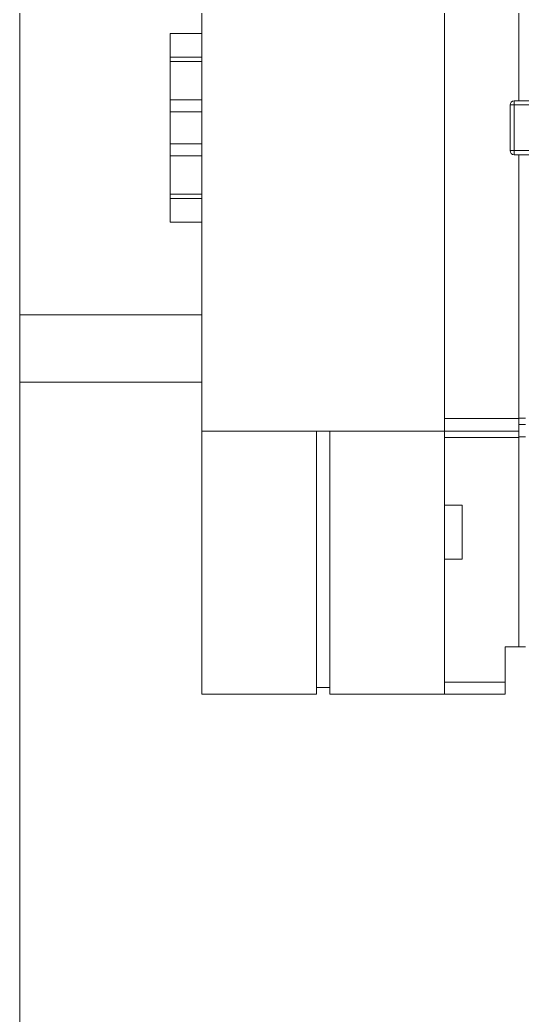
# Model space of a CAD drawing. Header units: millimetres. Extents: x 1359 to 3577, y 1333 to 3557.
# Drawn here: x 1601.1 to 1638.3, y 1773.9 to 1847.7 of the extents above; entities that cross this region are included whole.
import ezdxf

# ---------------------------------------------------------------- set-up
doc = ezdxf.new("R2010")
doc.units = ezdxf.units.MM
doc.layers.add('000-PI-Oprema', color=30, linetype='Continuous', lineweight=5)
doc.layers.add('002-PI-Kabelska kanalica', color=150, linetype='Continuous')

# ---------------------------------------------------------------- blocks, each defined once
blk = doc.blocks.new('*U53')
at = {"layer": '002-PI-Kabelska kanalica', "color": 0, "linetype": 'ByBlock', "lineweight": 0}
blk.add_line((80, -100), (80, 1572), dxfattribs=at)
blk = doc.blocks.new('QB')
at = {"layer": '000-PI-Oprema', "color": 0, "linetype": 'ByBlock', "lineweight": 0}
for p, q in [((71.307, -65.492), (71.307, 18.508)), ((71.307, -65.492), (71.307, 18.508)), ((76.807, -21.497), (76.807, 15.008)), ((50.957, -16.492), (53.307, -16.492)), ((50.957, -18.245), (50.957, -16.492)), ((50.957, -18.245), (53.307, -18.245)), ((50.957, -18.563), (50.957, -18.245)), ((50.957, -18.563), (53.307, -18.563)), ((50.957, -28.421), (50.957, -18.563)), ((50.957, -21.421), (53.307, -21.421)), ((76.167, -21.797), (79.321, -21.797)), ((76.167, -25.187), (76.167, -21.797)), ((76.467, -21.497), (79.351, -21.497)), ((76.467, -25.487), (76.467, -21.497)), ((50.957, -22.298), (53.307, -22.298)), ((50.957, -24.686), (53.307, -24.686)), ((50.957, -25.563), (53.307, -25.563)), ((76.167, -25.187), (79.321, -25.187)), ((76.467, -25.487), (79.351, -25.487)), ((76.807, -45.064), (76.807, -25.487)), ((50.957, -28.421), (53.307, -28.421)), ((50.957, -28.739), (50.957, -28.421)), ((50.957, -28.739), (53.307, -28.739)), ((50.957, -30.492), (50.957, -28.739)), ((50.957, -30.492), (53.307, -30.492)), ((71.307, -45.064), (76.807, -45.064)), ((76.807, -45.028), (77.307, -45.028)), ((76.807, -45.992), (76.807, -45.064)), ((76.807, -45.492), (77.307, -45.492)), ((53.307, -45.992), (71.307, -45.992)), ((61.807, -65.492), (61.807, -45.992)), ((62.807, -65.492), (62.807, -45.992)), ((71.307, -45.992), (76.807, -45.992)), ((71.307, -46.457), (76.807, -46.457)), ((76.807, -46.457), (76.807, -45.992)), ((76.807, -46.422), (77.307, -46.422)), ((76.807, -61.992), (76.807, -46.457)), ((71.307, -51.492), (72.607, -51.492)), ((72.607, -55.492), (72.607, -51.492)), ((71.307, -55.492), (72.607, -55.492)), ((75.807, -61.992), (76.807, -61.992)), ((75.807, -64.619), (75.807, -61.992)), ((76.807, -61.992), (77.307, -61.992)), ((71.307, -64.619), (75.807, -64.619)), ((75.807, -65.492), (75.807, -64.619)), ((53.307, -65.492), (61.807, -65.492)), ((57.557, -65.492), (57.557, -65.492)), ((61.807, -64.992), (62.807, -64.992)), ((62.807, -65.492), (71.307, -65.492)), ((71.307, -65.492), (75.807, -65.492))]:
    blk.add_line(p, q, dxfattribs=at)
blk.add_lwpolyline([(53.307, 18.508), (53.307, -65.492)], dxfattribs=at)
for centre, start, end in [((76.467, -21.797), 90.00003, 180), ((76.467, -25.187), 180, 269.99997)]:
    blk.add_arc(centre, 0.3, start, end, dxfattribs=at)

msp = doc.modelspace()

# ---------------------------------------------------------------- linework, layer by layer
at = {"layer": '002-PI-Kabelska kanalica', "color": 0, "linetype": 'ByBlock', "lineweight": 0, "ltscale": 0.25}
for points in [[(1601.071, 1855.795), (1601.071, 1820.795), (1614.562, 1820.795)], [(1601.071, 1825.795), (1614.562, 1825.795)]]:
    msp.add_lwpolyline(points, dxfattribs=at)

# ---------------------------------------------------------------- block references
at = {"layer": '002-PI-Kabelska kanalica', "color": 0, "linetype": 'ByBlock', "lineweight": 0, "xscale": -1, "rotation": 180}
msp.add_blockref('*U53', (1521.071, 3251.556), dxfattribs=at)
at = {"layer": '002-PI-Kabelska kanalica', "color": 0, "linetype": 'ByBlock', "lineweight": 0}
msp.add_blockref('QB', (1561.255, 1863.15), dxfattribs=at)

doc.saveas('drawing.dxf')
